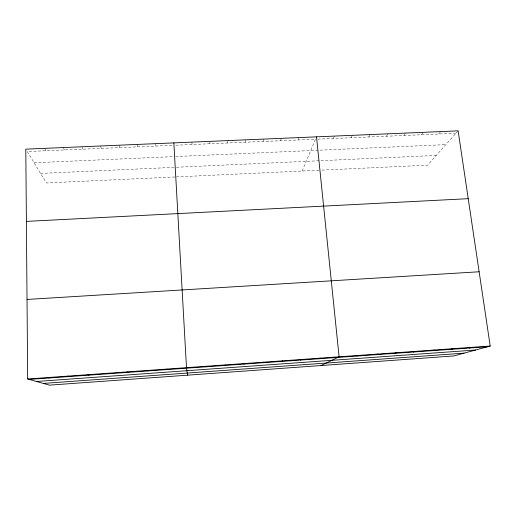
<?xml version="1.0" encoding="UTF-8"?>
<svg xmlns="http://www.w3.org/2000/svg" width="516" height="516" viewBox="0 0 516 516"><rect width="100%" height="100%" fill="white"/><g stroke="black" fill="none" stroke-linecap="round" stroke-linejoin="round"><path stroke-width="0.39" stroke-dasharray="2.58 1.94" d="M209.883 143.751L210.006 141.358M227.685 142.996L227.962 140.604M245.403 142.235L245.829 139.842M263.044 141.487L263.618 139.094M280.607 140.739L281.323 138.34M298.087 139.991L298.951 137.598M302.137 171.035L315.489 139.249L174.808 145.248M333.336 138.488L334.491 136.089M351.099 137.733L352.396 135.334M368.779 136.979L370.224 134.579M386.381 136.23L387.968 133.831M403.899 135.482L405.628 133.083M421.34 134.734L423.204 132.335M438.697 133.999L440.696 131.593M458.118 130.858L427.545 165.178L321.204 170.145M174.769 176.982L46.414 182.974L27.251 151.543L173.241 145.319M176.369 176.911L320.417 170.183M40.596 173.428L174.073 167.358M176.446 167.255L436.22 155.445M34.101 162.772L173.286 156.638M175.646 156.535L445.856 144.622M317.817 139.152L455.976 133.263M44.615 148.363L45.898 150.743M63.339 147.57L64.461 149.956M81.973 146.783L82.934 149.163M100.523 145.996L101.323 148.382M118.983 145.215L119.628 147.602M137.359 144.435L137.843 146.828M155.645 143.661L155.98 146.054M191.971 142.126L191.997 144.519"/><path stroke-width="0.77" d="M205.8 366.824L205.903 366.283M224.937 365.463L225.215 364.909M243.984 364.103L244.429 363.541M262.934 362.754L263.547 362.18M281.794 361.413L282.575 360.826M300.557 360.071L301.505 359.478M319.23 358.743L320.346 358.136M321.004 365.534L339.096 356.801L316.495 136.856M356.872 356.059L358.317 355.427M375.829 354.705L377.441 354.066M394.695 353.363L396.469 352.712M413.464 352.022L415.399 351.364M432.144 350.693L434.24 350.022M450.732 349.364L452.983 348.687M469.231 348.048L471.637 347.358M490.2 346.036L453.796 355.95L49.381 385.142L27.677 378.976L25.8 149.156L458.118 130.858L490.2 346.036L27.677 378.976M29.218 379.415L487.633 346.739M36.462 381.472L475.533 350.029M43.292 383.414L464.065 353.15M27.026 299.448L479.125 271.771M26.387 221.396L468.225 198.679M47.878 377.538L49.233 377.989M67.983 376.106L69.15 376.57M87.984 374.68L88.965 375.158M107.883 373.268L108.676 373.752M127.684 371.855L128.297 372.352M147.389 370.449L147.815 370.959M166.99 369.056L167.242 369.579M187.56 375.164L186.495 367.669L173.853 142.893"/></g></svg>
